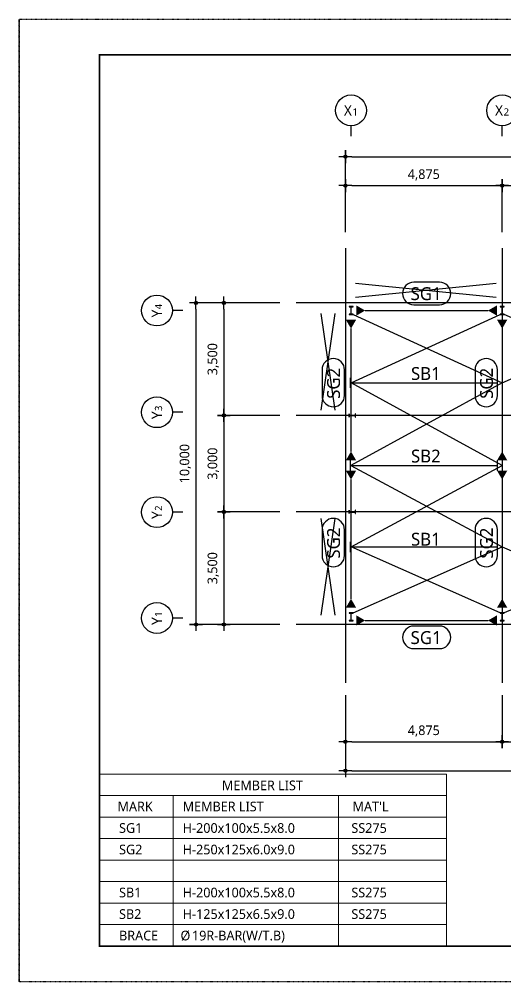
# Model space of a CAD drawing. Header units: millimetres. Extents: x 152133 to 471560, y 87068 to 132353.
# Drawn here: x 429237 to 444363, y 102425 to 132353 of the extents above; entities that cross this region are included whole.
import ezdxf

# ---------------------------------------------------------------- set-up
doc = ezdxf.new("R2010")
doc.units = ezdxf.units.MM
doc.linetypes.add('CEN', pattern=[62, 60, -1, 0, -1])
doc.linetypes.add('DIVIDE2', pattern=[15.875, 6.35, -3.175, 0, -3.175, 0, -3.175])
for name, color, linetype in [('AA-AXIS', 7, 'Continuous'), ('AA-AXIS-BUBL', 3, 'Continuous'), ('AA-BMXK-IDNT', 6, 'Continuous'), ('AA-BMXM-STEL', 4, 'Continuous'), ('AS-STEL', 3, 'Continuous'), ('AZ-DIML', 7, 'Continuous'), ('AZ-TEXT', 3, 'Continuous'), ('CEN', 1, 'CEN'), ('DIM', 7, 'Continuous'), ('JON', 4, 'DIVIDE2'), ('SHEET', 4, 'Continuous'), ('TEX', 3, 'Continuous'), ('폼', 7, 'Continuous')]:
    doc.layers.add(name, color=color, linetype=linetype)
doc.styles.add('돋움체', font='')
doc.styles.add('맑은 고딕', font='malgun.ttf')
doc.styles.add('맑은고딕', font='malgun.ttf')
doc.styles.get('돋움체').set_extended_font_data('DotumChe')
doc.dimstyles.new('100', dxfattribs={"dimscale": 100, "dimtxt": 3, "dimasz": 2, "dimexe": 2, "dimexo": 5, "dimgap": 1.5, "dimtad": 1, "dimdec": 0, "dimzin": 1, "dimdsep": 46, "dimlunit": 6, "dimtxsty": '돋움체', "dimblk1": 'Z_DOT', "dimblk2": 'Z_DOT', "dimsah": 1, "dimcen": 2, "dimclrt": 3, "dimadec": 0, "dimazin": 0, "dimtfac": 1, "dimtdec": 0, "dimtix": 1, "dimtmove": 2, "dimatfit": 3, "dimldrblk": 'Z_DOT', "dimfxl": 1, "dimtolj": 1, "dimtzin": 1, "dimarcsym": 0})

# ---------------------------------------------------------------- blocks, each defined once
blk = doc.blocks.new('*B479', base_point=(439590, 120034))
at = {"layer": 'AS-STEL'}
blk.add_lwpolyline([(439690, 119984), (439690, 120084), (439682, 120084), (439682, 120047, -0.414214), (439671, 120036), (439509, 120036, -0.414214), (439498, 120047), (439498, 120084), (439490, 120084), (439490, 119984), (439498, 119984), (439498, 120020, -0.414214), (439509, 120031), (439671, 120031, -0.414214), (439682, 120020), (439682, 119984)], format="xyb", close=True, dxfattribs=at)
blk = doc.blocks.new('*B480', base_point=(439590, 117034))
at = {"layer": 'AS-STEL'}
blk.add_lwpolyline([(439690, 116984), (439690, 117084), (439682, 117084), (439682, 117047, -0.414214), (439671, 117036), (439509, 117036, -0.414214), (439498, 117047), (439498, 117084), (439490, 117084), (439490, 116984), (439498, 116984), (439498, 117020, -0.414214), (439509, 117031), (439671, 117031, -0.414214), (439682, 117020), (439682, 116984)], format="xyb", close=True, dxfattribs=at)
blk = doc.blocks.new('Z_DOT')
at = {"layer": 'DIM', "color": 0}
for p, q in [((-1, 0), (1, 0)), ((0, -1), (0, 1))]:
    blk.add_line(p, q, dxfattribs=at)
for radius in [0.25, 0.125]:
    blk.add_circle((0, 0), radius, dxfattribs=at)
blk = doc.blocks.new('*D244')
at = {"layer": 'AZ-DIML', "color": 0, "lineweight": -2, "transparency": 16777216}
for p, q in [((439377, 125730), (439377, 127379)), ((444252, 125730), (444252, 127379)), ((439577, 127179), (444052, 127179))]:
    blk.add_line(p, q, dxfattribs=at)
at = {"layer": 'Defpoints', "color": 0, "transparency": 16777216}
for p in [(444252, 127179), (439377, 125230), (444252, 125230)]:
    blk.add_point(p, dxfattribs=at)
at = {"layer": 'AZ-DIML', "color": 0, "linetype": 'ByBlock', "lineweight": -2, "transparency": 16777216, "xscale": 200, "yscale": 200, "zscale": 200, "rotation": 180}
blk.add_blockref('Z_DOT', (439377, 127179), dxfattribs=at)
at = {"layer": 'AZ-DIML', "color": 0, "linetype": 'ByBlock', "lineweight": -2, "transparency": 16777216, "xscale": 200, "yscale": 200, "zscale": 200}
blk.add_blockref('Z_DOT', (444252, 127179), dxfattribs=at)
at = {"layer": 'AZ-DIML', "color": 3, "transparency": 16777216, "insert": (441814, 127509), "char_height": 300, "attachment_point": 5, "style": '맑은고딕'}
blk.add_mtext('\\A1;4,875', dxfattribs=at)
blk = doc.blocks.new('*D245')
at = {"layer": 'AZ-DIML', "color": 0, "lineweight": -2, "transparency": 16777216}
for p, q in [((444252, 125730), (444252, 127379)), ((449127, 125730), (449127, 127379)), ((444452, 127179), (448927, 127179))]:
    blk.add_line(p, q, dxfattribs=at)
at = {"layer": 'Defpoints', "color": 0, "transparency": 16777216}
for p in [(449127, 127179), (444252, 125230), (449127, 125230)]:
    blk.add_point(p, dxfattribs=at)
at = {"layer": 'AZ-DIML', "color": 0, "linetype": 'ByBlock', "lineweight": -2, "transparency": 16777216, "xscale": 200, "yscale": 200, "zscale": 200, "rotation": 180}
blk.add_blockref('Z_DOT', (444252, 127179), dxfattribs=at)
at = {"layer": 'AZ-DIML', "color": 0, "linetype": 'ByBlock', "lineweight": -2, "transparency": 16777216, "xscale": 200, "yscale": 200, "zscale": 200}
blk.add_blockref('Z_DOT', (449127, 127179), dxfattribs=at)
at = {"layer": 'AZ-DIML', "color": 3, "transparency": 16777216, "insert": (446689, 127509), "char_height": 300, "attachment_point": 5, "style": '맑은고딕'}
blk.add_mtext('\\A1;4,875', dxfattribs=at)
blk = doc.blocks.new('*D248')
at = {"layer": 'AZ-DIML', "color": 0, "lineweight": -2, "transparency": 16777216}
for p, q in [((439377, 125730), (439377, 128279)), ((458877, 125730), (458877, 128279)), ((439577, 128079), (458677, 128079))]:
    blk.add_line(p, q, dxfattribs=at)
at = {"layer": 'Defpoints', "color": 0, "transparency": 16777216}
for p in [(458877, 128079), (439377, 125230), (458877, 125230)]:
    blk.add_point(p, dxfattribs=at)
at = {"layer": 'AZ-DIML', "color": 0, "linetype": 'ByBlock', "lineweight": -2, "transparency": 16777216, "xscale": 200, "yscale": 200, "zscale": 200, "rotation": 180}
blk.add_blockref('Z_DOT', (439377, 128079), dxfattribs=at)
at = {"layer": 'AZ-DIML', "color": 0, "linetype": 'ByBlock', "lineweight": -2, "transparency": 16777216, "xscale": 200, "yscale": 200, "zscale": 200}
blk.add_blockref('Z_DOT', (458877, 128079), dxfattribs=at)
at = {"layer": 'AZ-DIML', "color": 3, "transparency": 16777216, "insert": (449127, 128410), "char_height": 300, "attachment_point": 5, "style": '맑은고딕'}
blk.add_mtext('\\A1;19,500', dxfattribs=at)
blk = doc.blocks.new('*D249')
at = {"layer": 'AZ-DIML', "color": 0, "lineweight": -2, "transparency": 16777216}
for p, q in [((437343, 123534), (435400, 123534)), ((435600, 123334), (435600, 120234)), ((437343, 120034), (435400, 120034))]:
    blk.add_line(p, q, dxfattribs=at)
at = {"layer": 'Defpoints', "color": 0, "transparency": 16777216}
for p in [(437843, 123534), (435600, 120034), (437843, 120034)]:
    blk.add_point(p, dxfattribs=at)
at = {"layer": 'AZ-DIML', "color": 0, "linetype": 'ByBlock', "lineweight": -2, "transparency": 16777216, "xscale": 200, "yscale": 200, "zscale": 200}
for p, rotation in [((435600, 123534), 90), ((435600, 120034), 270)]:
    blk.add_blockref('Z_DOT', p, dxfattribs=dict(at, rotation=rotation))
at = {"layer": 'AZ-DIML', "color": 3, "transparency": 16777216, "insert": (435270, 121784), "char_height": 300, "attachment_point": 5, "rotation": 90, "style": '맑은고딕'}
blk.add_mtext('\\A1;3,500', dxfattribs=at)
blk = doc.blocks.new('*D250')
at = {"layer": 'AZ-DIML', "color": 0, "lineweight": -2, "transparency": 16777216}
for p, q in [((437343, 120034), (435400, 120034)), ((435600, 119834), (435600, 117234)), ((437343, 117034), (435400, 117034))]:
    blk.add_line(p, q, dxfattribs=at)
at = {"layer": 'Defpoints', "color": 0, "transparency": 16777216}
for p in [(437843, 120034), (435600, 117034), (437843, 117034)]:
    blk.add_point(p, dxfattribs=at)
at = {"layer": 'AZ-DIML', "color": 0, "linetype": 'ByBlock', "lineweight": -2, "transparency": 16777216, "xscale": 200, "yscale": 200, "zscale": 200}
for p, rotation in [((435600, 120034), 90), ((435600, 117034), 270)]:
    blk.add_blockref('Z_DOT', p, dxfattribs=dict(at, rotation=rotation))
at = {"layer": 'AZ-DIML', "color": 3, "transparency": 16777216, "insert": (435270, 118534), "char_height": 300, "attachment_point": 5, "rotation": 90, "style": '맑은고딕'}
blk.add_mtext('\\A1;3,000', dxfattribs=at)
blk = doc.blocks.new('*D251')
at = {"layer": 'AZ-DIML', "color": 0, "lineweight": -2, "transparency": 16777216}
for p, q in [((437343, 117034), (435400, 117034)), ((435600, 116834), (435600, 113734)), ((437343, 113534), (435400, 113534))]:
    blk.add_line(p, q, dxfattribs=at)
at = {"layer": 'Defpoints', "color": 0, "transparency": 16777216}
for p in [(437843, 117034), (435600, 113534), (437843, 113534)]:
    blk.add_point(p, dxfattribs=at)
at = {"layer": 'AZ-DIML', "color": 0, "linetype": 'ByBlock', "lineweight": -2, "transparency": 16777216, "xscale": 200, "yscale": 200, "zscale": 200}
for p, rotation in [((435600, 117034), 90), ((435600, 113534), 270)]:
    blk.add_blockref('Z_DOT', p, dxfattribs=dict(at, rotation=rotation))
at = {"layer": 'AZ-DIML', "color": 3, "transparency": 16777216, "insert": (435270, 115284), "char_height": 300, "attachment_point": 5, "rotation": 90, "style": '맑은고딕'}
blk.add_mtext('\\A1;3,500', dxfattribs=at)
blk = doc.blocks.new('*D252')
at = {"layer": 'AZ-DIML', "color": 0, "lineweight": -2, "transparency": 16777216}
for p, q in [((437343, 123534), (434532, 123534)), ((434732, 123334), (434732, 113734)), ((437343, 113534), (434532, 113534))]:
    blk.add_line(p, q, dxfattribs=at)
at = {"layer": 'Defpoints', "color": 0, "transparency": 16777216}
for p in [(437843, 123534), (434732, 113534), (437843, 113534)]:
    blk.add_point(p, dxfattribs=at)
at = {"layer": 'AZ-DIML', "color": 0, "linetype": 'ByBlock', "lineweight": -2, "transparency": 16777216, "xscale": 200, "yscale": 200, "zscale": 200}
for p, rotation in [((434732, 123534), 90), ((434732, 113534), 270)]:
    blk.add_blockref('Z_DOT', p, dxfattribs=dict(at, rotation=rotation))
at = {"layer": 'AZ-DIML', "color": 3, "transparency": 16777216, "insert": (434401, 118534), "char_height": 300, "attachment_point": 5, "rotation": 90, "style": '맑은고딕'}
blk.add_mtext('\\A1;10,000', dxfattribs=at)
blk = doc.blocks.new('*B483', base_point=(439552, 128558))
at = {"layer": 'AA-AXIS-BUBL'}
blk.add_lwpolyline([(439552, 128718), (439552, 128878), (439552, 128878), (439552, 129038)], dxfattribs=at)
blk.add_circle((439552, 129518), 480, dxfattribs=at)
at = {"layer": 'AA-AXIS', "style": '맑은고딕'}
for s, height, p in [('X', 320, (439333, 129358)), ('1', 224, (439600, 129358))]:
    blk.add_text(s, height=height, dxfattribs=at).set_placement(p)
blk = doc.blocks.new('*B484', base_point=(444252, 128558))
at = {"layer": 'AA-AXIS-BUBL'}
blk.add_lwpolyline([(444252, 128718), (444252, 128878), (444252, 128878), (444252, 129038)], dxfattribs=at)
blk.add_circle((444252, 129518), 480, dxfattribs=at)
at = {"layer": 'AA-AXIS', "style": '맑은고딕'}
for s, height, p in [('X', 320, (444032, 129358)), ('2', 224, (444300, 129358))]:
    blk.add_text(s, height=height, dxfattribs=at).set_placement(p)
blk = doc.blocks.new('*B487', base_point=(434478, 113734))
at = {"layer": 'AA-AXIS-BUBL'}
blk.add_lwpolyline([(434318, 113734), (434158, 113734), (434158, 113734), (433998, 113734)], dxfattribs=at)
blk.add_circle((433518, 113734), 480, dxfattribs=at)
at = {"layer": 'AA-AXIS', "style": '맑은고딕'}
for s, height, p in [('Y', 320, (433678, 113522)), ('1', 224, (433678, 113773))]:
    blk.add_text(s, height=height, rotation=90, dxfattribs=at).set_placement(p)
blk = doc.blocks.new('*B488', base_point=(434478, 117027))
at = {"layer": 'AA-AXIS-BUBL'}
blk.add_lwpolyline([(434318, 117027), (434158, 117027), (434158, 117027), (433998, 117027)], dxfattribs=at)
blk.add_circle((433518, 117027), 480, dxfattribs=at)
at = {"layer": 'AA-AXIS', "style": '맑은고딕'}
for s, height, p in [('Y', 320, (433678, 116816)), ('2', 224, (433678, 117067))]:
    blk.add_text(s, height=height, rotation=90, dxfattribs=at).set_placement(p)
blk = doc.blocks.new('*B489', base_point=(434478, 120134))
at = {"layer": 'AA-AXIS-BUBL'}
blk.add_lwpolyline([(434318, 120134), (434158, 120134), (434158, 120134), (433998, 120134)], dxfattribs=at)
blk.add_circle((433518, 120134), 480, dxfattribs=at)
at = {"layer": 'AA-AXIS', "style": '맑은고딕'}
for s, height, p in [('3', 224, (433678, 120173)), ('Y', 320, (433678, 119922))]:
    blk.add_text(s, height=height, rotation=90, dxfattribs=at).set_placement(p)
blk = doc.blocks.new('*B490', base_point=(434478, 123296))
at = {"layer": 'AA-AXIS-BUBL'}
blk.add_lwpolyline([(434318, 123296), (434158, 123296), (434158, 123296), (433998, 123296)], dxfattribs=at)
blk.add_circle((433518, 123296), 480, dxfattribs=at)
at = {"layer": 'AA-AXIS', "style": '맑은고딕'}
for s, height, p in [('Y', 320, (433678, 123084)), ('4', 224, (433678, 123335))]:
    blk.add_text(s, height=height, rotation=90, dxfattribs=at).set_placement(p)
blk = doc.blocks.new('*D257')
at = {"layer": 'AZ-DIML', "color": 0, "lineweight": -2, "transparency": 16777216}
for p, q in [((439377, 111337), (439377, 109688)), ((444252, 111337), (444252, 109688)), ((439577, 109888), (444052, 109888))]:
    blk.add_line(p, q, dxfattribs=at)
at = {"layer": 'Defpoints', "color": 0, "transparency": 16777216}
for p in [(439377, 111837), (444252, 111837), (444252, 109888)]:
    blk.add_point(p, dxfattribs=at)
at = {"layer": 'AZ-DIML', "color": 0, "linetype": 'ByBlock', "lineweight": -2, "transparency": 16777216, "xscale": 200, "yscale": 200, "zscale": 200, "rotation": 180}
blk.add_blockref('Z_DOT', (439377, 109888), dxfattribs=at)
at = {"layer": 'AZ-DIML', "color": 0, "linetype": 'ByBlock', "lineweight": -2, "transparency": 16777216, "xscale": 200, "yscale": 200, "zscale": 200}
blk.add_blockref('Z_DOT', (444252, 109888), dxfattribs=at)
at = {"layer": 'AZ-DIML', "color": 3, "transparency": 16777216, "insert": (441814, 110218), "char_height": 300, "attachment_point": 5, "style": '맑은고딕'}
blk.add_mtext('\\A1;4,875', dxfattribs=at)
blk = doc.blocks.new('*D258')
at = {"layer": 'AZ-DIML', "color": 0, "lineweight": -2, "transparency": 16777216}
for p, q in [((444252, 111337), (444252, 109688)), ((449127, 111337), (449127, 109688)), ((444452, 109888), (448927, 109888))]:
    blk.add_line(p, q, dxfattribs=at)
at = {"layer": 'Defpoints', "color": 0, "transparency": 16777216}
for p in [(444252, 111837), (449127, 111837), (449127, 109888)]:
    blk.add_point(p, dxfattribs=at)
at = {"layer": 'AZ-DIML', "color": 0, "linetype": 'ByBlock', "lineweight": -2, "transparency": 16777216, "xscale": 200, "yscale": 200, "zscale": 200, "rotation": 180}
blk.add_blockref('Z_DOT', (444252, 109888), dxfattribs=at)
at = {"layer": 'AZ-DIML', "color": 0, "linetype": 'ByBlock', "lineweight": -2, "transparency": 16777216, "xscale": 200, "yscale": 200, "zscale": 200}
blk.add_blockref('Z_DOT', (449127, 109888), dxfattribs=at)
at = {"layer": 'AZ-DIML', "color": 3, "transparency": 16777216, "insert": (446689, 110218), "char_height": 300, "attachment_point": 5, "style": '맑은고딕'}
blk.add_mtext('\\A1;4,875', dxfattribs=at)
blk = doc.blocks.new('*D261')
at = {"layer": 'AZ-DIML', "color": 0, "lineweight": -2, "transparency": 16777216}
for p, q in [((439377, 111337), (439377, 108788)), ((458877, 111337), (458877, 108788)), ((439577, 108988), (458677, 108988))]:
    blk.add_line(p, q, dxfattribs=at)
at = {"layer": 'Defpoints', "color": 0, "transparency": 16777216}
for p in [(439377, 111837), (458877, 111837), (458877, 108988)]:
    blk.add_point(p, dxfattribs=at)
at = {"layer": 'AZ-DIML', "color": 0, "linetype": 'ByBlock', "lineweight": -2, "transparency": 16777216, "xscale": 200, "yscale": 200, "zscale": 200, "rotation": 180}
blk.add_blockref('Z_DOT', (439377, 108988), dxfattribs=at)
at = {"layer": 'AZ-DIML', "color": 0, "linetype": 'ByBlock', "lineweight": -2, "transparency": 16777216, "xscale": 200, "yscale": 200, "zscale": 200}
blk.add_blockref('Z_DOT', (458877, 108988), dxfattribs=at)
at = {"layer": 'AZ-DIML', "color": 3, "transparency": 16777216, "insert": (449127, 109319), "char_height": 300, "attachment_point": 5, "style": '맑은고딕'}
blk.add_mtext('\\A1;19,500', dxfattribs=at)
blk = doc.blocks.new('*B491', base_point=(439377, 118477))
at = {"layer": 'AA-BMXK-IDNT'}
for p, q in [((439537, 118317), (439537, 118637)), ((444092, 118637), (444092, 118317))]:
    blk.add_line(p, q, dxfattribs=at)
at = {"layer": 'AA-BMXM-STEL'}
blk.add_line((439537, 118477), (444092, 118477), dxfattribs=at)
blk = doc.blocks.new('*B495', base_point=(439555, 123296))
at = {"layer": 'AA-BMXK-IDNT'}
for points in [[(439992, 123296), (439715, 123136), (439715, 123456)], [(443812, 123296), (444089, 123456), (444089, 123136)]]:
    blk.add_solid(points, dxfattribs=at)
at = {"layer": 'AA-BMXM-STEL'}
blk.add_line((439992, 123296), (443812, 123296), dxfattribs=at)
blk = doc.blocks.new('*B505', base_point=(444252, 123171))
at = {"layer": 'AA-BMXK-IDNT'}
for points in [[(444252, 122733), (444092, 123011), (444412, 123011)], [(444252, 118914), (444412, 118637), (444092, 118637)]]:
    blk.add_solid(points, dxfattribs=at)
at = {"layer": 'AA-BMXM-STEL'}
blk.add_line((444252, 122733), (444252, 118914), dxfattribs=at)
blk = doc.blocks.new('*B506', base_point=(444252, 118477))
at = {"layer": 'AA-BMXK-IDNT'}
for points in [[(444252, 118040), (444092, 118317), (444412, 118317)], [(444252, 114334), (444412, 114057), (444092, 114057)]]:
    blk.add_solid(points, dxfattribs=at)
at = {"layer": 'AA-BMXM-STEL'}
blk.add_line((444252, 118040), (444252, 114334), dxfattribs=at)
blk = doc.blocks.new('*B507', base_point=(439552, 113897))
at = {"layer": 'AA-BMXK-IDNT'}
for points in [[(439552, 118040), (439392, 118317), (439712, 118317)], [(439552, 114334), (439712, 114057), (439392, 114057)]]:
    blk.add_solid(points, dxfattribs=at)
at = {"layer": 'AA-BMXM-STEL'}
blk.add_line((439552, 114334), (439552, 118040), dxfattribs=at)
blk = doc.blocks.new('*B508', base_point=(439552, 118477))
at = {"layer": 'AA-BMXK-IDNT'}
for points in [[(439552, 122733), (439392, 123011), (439712, 123011)], [(439552, 118914), (439712, 118637), (439392, 118637)]]:
    blk.add_solid(points, dxfattribs=at)
at = {"layer": 'AA-BMXM-STEL'}
blk.add_line((439552, 118914), (439552, 122733), dxfattribs=at)
blk = doc.blocks.new('*B509', base_point=(439555, 113658))
at = {"layer": 'AA-BMXK-IDNT'}
for points in [[(439992, 113658), (439715, 113498), (439715, 113818)], [(443812, 113658), (444089, 113818), (444089, 113498)]]:
    blk.add_solid(points, dxfattribs=at)
at = {"layer": 'AA-BMXM-STEL'}
blk.add_line((439992, 113658), (443812, 113658), dxfattribs=at)
blk = doc.blocks.new('*B513', base_point=(439377, 115947))
at = {"layer": 'AA-BMXK-IDNT'}
for p, q in [((439537, 115787), (439537, 116107)), ((444092, 116107), (444092, 115787))]:
    blk.add_line(p, q, dxfattribs=at)
at = {"layer": 'AA-BMXM-STEL'}
blk.add_line((439537, 115947), (444092, 115947), dxfattribs=at)
blk = doc.blocks.new('*B517', base_point=(439377, 121048))
at = {"layer": 'AA-BMXK-IDNT'}
for p, q in [((439537, 120888), (439537, 121208)), ((444092, 121208), (444092, 120888))]:
    blk.add_line(p, q, dxfattribs=at)
at = {"layer": 'AA-BMXM-STEL'}
blk.add_line((439537, 121048), (444092, 121048), dxfattribs=at)
blk = doc.blocks.new('*B521', base_point=(441904, 123827))
at = {"layer": 'AA-BMXK-IDNT'}
blk.add_lwpolyline([(442304, 124177), (441504, 124177, 1), (441504, 123477), (442304, 123477, 1)], format="xyb", close=True, dxfattribs=at)
at = {"layer": 'AZ-TEXT', "style": '맑은 고딕'}
blk.add_text('SG1', height=400, dxfattribs=at).set_placement((441405, 123620))
blk = doc.blocks.new('*B525', base_point=(441904, 113134))
at = {"layer": 'AA-BMXK-IDNT'}
blk.add_lwpolyline([(442304, 113484), (441504, 113484, 1), (441504, 112784), (442304, 112784, 1)], format="xyb", close=True, dxfattribs=at)
at = {"layer": 'AZ-TEXT', "style": '맑은 고딕'}
blk.add_text('SG1', height=400, dxfattribs=at).set_placement((441405, 112926))
blk = doc.blocks.new('*B529', base_point=(439001, 116081))
at = {"layer": 'AA-BMXK-IDNT'}
blk.add_lwpolyline([(438651, 116481), (438651, 115681, 1), (439351, 115681), (439351, 116481, 1)], format="xyb", close=True, dxfattribs=at)
at = {"layer": 'AZ-TEXT', "style": '맑은 고딕'}
blk.add_text('SG2', height=400, rotation=90, dxfattribs=at).set_placement((439208, 115582))
blk = doc.blocks.new('*B530', base_point=(439001, 121051))
at = {"layer": 'AA-BMXK-IDNT'}
blk.add_lwpolyline([(438651, 121451), (438651, 120651, 1), (439351, 120651), (439351, 121451, 1)], format="xyb", close=True, dxfattribs=at)
at = {"layer": 'AZ-TEXT', "style": '맑은 고딕'}
blk.add_text('SG2', height=400, rotation=90, dxfattribs=at).set_placement((439208, 120551))
blk = doc.blocks.new('*B531', base_point=(443758, 116081))
at = {"layer": 'AA-BMXK-IDNT'}
blk.add_lwpolyline([(443408, 116481), (443408, 115681, 1), (444108, 115681), (444108, 116481, 1)], format="xyb", close=True, dxfattribs=at)
at = {"layer": 'AZ-TEXT', "style": '맑은 고딕'}
blk.add_text('SG2', height=400, rotation=90, dxfattribs=at).set_placement((443964, 115582))
blk = doc.blocks.new('*B532', base_point=(443758, 121051))
at = {"layer": 'AA-BMXK-IDNT'}
blk.add_lwpolyline([(443408, 121451), (443408, 120651, 1), (444108, 120651), (444108, 121451, 1)], format="xyb", close=True, dxfattribs=at)
at = {"layer": 'AZ-TEXT', "style": '맑은 고딕'}
blk.add_text('SG2', height=400, rotation=90, dxfattribs=at).set_placement((443964, 120551))
blk = doc.blocks.new('*B539', base_point=(441883, 121345))
at = {"layer": 'AZ-TEXT', "style": '맑은 고딕'}
blk.add_text('SB1', height=400, dxfattribs=at).set_placement((441417, 121137))
blk = doc.blocks.new('*B543', base_point=(441883, 116194))
at = {"layer": 'AZ-TEXT', "style": '맑은 고딕'}
blk.add_text('SB1', height=400, dxfattribs=at).set_placement((441417, 115986))
blk = doc.blocks.new('*B547', base_point=(441883, 118778))
at = {"layer": 'AZ-TEXT', "style": '맑은 고딕'}
blk.add_text('SB2', height=400, dxfattribs=at).set_placement((441417, 118571))

msp = doc.modelspace()

# ---------------------------------------------------------------- linework, layer by layer
at = {"color": 8}
for p, q in [((439690.7, 123711.6), (444064.7, 124142.5)), ((439690.7, 124142.5), (444064.7, 123711.6)), ((439050.2, 123198.2), (438614.8, 120198.2)), ((438614.8, 123198.2), (439050.2, 120198.2)), ((439050.2, 116826.1), (438614.8, 113826.1)), ((438614.8, 116826.1), (439050.2, 113826.1))]:
    msp.add_line(p, q, dxfattribs=at)
at = {"color": 0}
for p, q in [((439552.2, 121048.1), (444189.2, 123170.6)), ((439614.7, 123170.6), (444251.7, 121048.1)), ((444251.7, 121048.1), (449064.2, 123170.6)), ((449126.7, 121048.1), (444314.2, 123170.6)), ((444251.7, 121048.1), (439542.3, 118477)), ((444251.7, 118477), (439552.2, 121048.1)), ((439542.3, 118477), (444251.7, 115946.8)), ((439552.2, 115946.8), (444251.7, 118477)), ((444189.2, 113896.6), (439552.2, 115946.8)), ((439614.7, 113896.6), (444251.7, 115946.8)), ((444251.7, 115946.8), (449064.2, 113896.6)), ((449126.7, 115946.8), (444314.2, 113896.6))]:
    msp.add_line(p, q, dxfattribs=at)
at = {"color": 3}
for points in [[(439614.7, 123170.6), (439614.7, 123179.6), (439555.2, 123179.6), (439555.2, 123411.6), (439614.7, 123411.6), (439614.7, 123420.6), (439489.7, 123420.6), (439489.7, 123411.6), (439549.2, 123411.6), (439549.2, 123179.6), (439489.7, 123179.6), (439489.7, 123170.6), (439614.7, 123170.6)], [(444314.2, 123170.6), (444314.2, 123179.6), (444254.7, 123179.6), (444254.7, 123411.6), (444314.2, 123411.6), (444314.2, 123420.6), (444189.2, 123420.6), (444189.2, 123411.6), (444248.7, 123411.6), (444248.7, 123179.6), (444189.2, 123179.6), (444189.2, 123170.6), (444314.2, 123170.6)], [(439614.7, 113646.6), (439614.7, 113655.6), (439555.2, 113655.6), (439555.2, 113887.6), (439614.7, 113887.6), (439614.7, 113896.6), (439489.7, 113896.6), (439489.7, 113887.6), (439549.2, 113887.6), (439549.2, 113655.6), (439489.7, 113655.6), (439489.7, 113646.6), (439614.7, 113646.6)], [(444314.2, 113646.6), (444314.2, 113655.6), (444254.7, 113655.6), (444254.7, 113887.6), (444314.2, 113887.6), (444314.2, 113896.6), (444189.2, 113896.6), (444189.2, 113887.6), (444248.7, 113887.6), (444248.7, 113655.6), (444189.2, 113655.6), (444189.2, 113646.6), (444314.2, 113646.6)]]:
    msp.add_lwpolyline(points, close=True, dxfattribs=at)
at = {"layer": 'CEN', "color": 1, "linetype": 'CEN'}
for p, q in [((439376.7, 125230), (439376.7, 111724)), ((444251.7, 125230), (444251.7, 111724)), ((460542.1, 123533.6), (437842.9, 123533.6)), ((460542.1, 120033.6), (437842.9, 120033.6)), ((460542.1, 117033.6), (437842.9, 117033.6)), ((460542.1, 113533.6), (437842.9, 113533.6))]:
    msp.add_line(p, q, dxfattribs=at)
at = {"layer": 'JON'}
for p, q in [((429237.3, 102424.7), (429237.3, 132352.8)), ((429237.3, 132352.8), (471559.8, 132352.8)), ((429237.3, 132352.8), (429237.3, 102424.7)), ((471559.8, 102424.7), (429237.3, 102424.7))]:
    msp.add_line(p, q, dxfattribs=at)
at = {"layer": 'SHEET', "color": 4, "lineweight": 15}
for p, q in [((431731.3, 108884.1), (431731.3, 103533.2)), ((442525, 108884.1), (431731.3, 108884.1)), ((442525, 108884.1), (442525, 103533.2)), ((442525, 108215.2), (431731.3, 108215.2)), ((434024.8, 108215.2), (434024.8, 103533.2)), ((439168.2, 108215.2), (439168.2, 103533.2)), ((442525, 103533.2), (431731.3, 103533.2))]:
    msp.add_line(p, q, dxfattribs=at)
at = {"layer": 'SHEET', "color": 5, "lineweight": 15}
for p, q in [((442525, 107546.3), (431731.3, 107546.3)), ((442525, 106877.5), (431731.3, 106877.5)), ((442525, 106208.6), (431731.3, 106208.6)), ((442525, 105539.8), (431731.3, 105539.8)), ((442525, 104870.9), (431731.3, 104870.9)), ((442525, 104202), (431731.3, 104202))]:
    msp.add_line(p, q, dxfattribs=at)
at = {"layer": '폼', "color": 8, "const_width": 50.4}
msp.add_lwpolyline([(470073.5, 131244.3), (470073.5, 103533.2), (431731.3, 103533.2), (431731.3, 131244.3)], close=True, dxfattribs=at)

# ---------------------------------------------------------------- block references
at = {"layer": 'AA-AXIS-BUBL'}
for name, p in [('*B483', (439552.2, 128558.4)), ('*B484', (444251.7, 128558.4)), ('*B490', (434478.1, 123295.6)), ('*B489', (434478.1, 120133.6)), ('*B488', (434478.1, 117027.2)), ('*B487', (434478.1, 113733.6))]:
    msp.add_blockref(name, p, dxfattribs=at)
at = {"layer": 'AA-BMXK-IDNT'}
for name, p in [('*B521', (441904.1, 123827.4)), ('*B530', (439001.2, 121050.8)), ('*B539', (441883.3, 121345)), ('*B532', (443757.6, 121050.8)), ('*B547', (441883.3, 118777.6)), ('*B529', (439001.2, 116081.1)), ('*B531', (443757.6, 116081.1)), ('*B543', (441883.3, 116193.6)), ('*B525', (441904.1, 113133.9))]:
    msp.add_blockref(name, p, dxfattribs=at)
at = {"layer": 'AA-BMXM-STEL'}
for name, p in [('*B495', (439555.2, 123295.6)), ('*B508', (439552.2, 118477)), ('*B505', (444251.7, 123170.6)), ('*B517', (439376.7, 121048.1)), ('*B491', (439376.7, 118477)), ('*B507', (439552.2, 113896.6)), ('*B506', (444251.7, 118477)), ('*B513', (439376.7, 115946.8)), ('*B509', (439555.2, 113658.5))]:
    msp.add_blockref(name, p, dxfattribs=at)
at = {"layer": 'AS-STEL'}
for name, p in [('*B479', (439589.7, 120033.6)), ('*B480', (439589.7, 117033.6))]:
    msp.add_blockref(name, p, dxfattribs=at)

# ---------------------------------------------------------------- texts
at = {"layer": 'TEX', "style": '맑은고딕'}
for s, height, p in [('MEMBER LIST', 300.987, (435537.4, 108379.8)), ('MARK', 300.99, (432293.1, 107723.6)), ('MEMBER LIST', 300.987, (434317.5, 107723.6)), ("MAT'L", 300.99, (439599.6, 107723.6)), ('SG1', 300.99, (432340.5, 107054.7)), ('H-200x100x5.5x8.0', 300.987, (434317.5, 107054.7)), ('SS275', 300.99, (439562.8, 107054.7)), ('SG2', 300.99, (432340.5, 106385.9)), ('H-250x125x6.0x9.0', 300.987, (434317.5, 106385.9)), ('SS275', 300.99, (439562.8, 106385.9)), ('SB1', 300.99, (432340.5, 105048.2)), ('H-200x100x5.5x8.0', 300.987, (434317.5, 105048.2)), ('SS275', 300.99, (439562.8, 105048.2)), ('SB2', 300.99, (432340.5, 104379.3)), ('H-125x125x6.5x9.0', 300.987, (434317.5, 104379.3)), ('SS275', 300.99, (439562.8, 104379.3)), ('BRACE', 300.99, (432340.5, 103710.4)), ('Ø', 301, (434250.3, 103710.4)), ('19R-BAR(W/T.B)', 300.987, (434606, 103710.4))]:
    msp.add_text(s, height=height, dxfattribs=at).set_placement(p)

# ---------------------------------------------------------------- dimensions: what is measured, and where the dimension line sits
at = {"layer": 'AZ-DIML'}
for base, p1, p2, picture, middle in [((458876.7, 128079.3), (439376.7, 125230), (458876.7, 125230), '*D248', (449126.7, 128410.3)), ((444251.7, 127179), (439376.7, 125230), (444251.7, 125230), '*D244', (441814.2, 127509.1)), ((449126.7, 127179), (444251.7, 125230), (449126.7, 125230), '*D245', (446689.2, 127509.1)), ((444251.7, 109888.2), (439376.7, 111837.1), (444251.7, 111837.1), '*D257', (441814.2, 110218.3)), ((458876.7, 108987.8), (439376.7, 111837.1), (458876.7, 111837.1), '*D261', (449126.7, 109318.8)), ((449126.7, 109888.2), (444251.7, 111837.1), (449126.7, 111837.1), '*D258', (446689.2, 110218.3))]:
    dim = msp.add_linear_dim(base=base, p1=p1, p2=p2, dimstyle='100', override={"dimtxsty": '맑은고딕', "dimldrblk": 'Z_DOT'}, dxfattribs=at)
    dim.commit()
    dim.dimension.update_dxf_attribs({"geometry": picture, "text_midpoint": middle})
for base, p1, p2, picture, middle in [((434732, 113533.6), (437842.9, 123533.6), (437842.9, 113533.6), '*D252', (434401.1, 118533.6)), ((435600, 120033.6), (437842.9, 123533.6), (437842.9, 120033.6), '*D249', (435269.8, 121783.6)), ((435600, 117033.6), (437842.9, 120033.6), (437842.9, 117033.6), '*D250', (435269.8, 118533.6)), ((435600, 113533.6), (437842.9, 117033.6), (437842.9, 113533.6), '*D251', (435269.8, 115283.6))]:
    dim = msp.add_linear_dim(base=base, p1=p1, p2=p2, angle=90, dimstyle='100', override={"dimtxsty": '맑은고딕', "dimldrblk": 'Z_DOT'}, dxfattribs=at)
    dim.commit()
    dim.dimension.update_dxf_attribs({"geometry": picture, "text_midpoint": middle})

doc.saveas('drawing.dxf')
